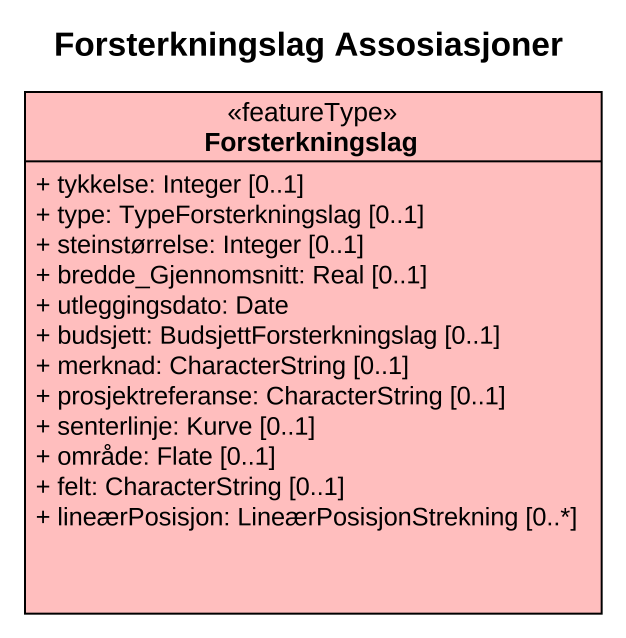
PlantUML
@startuml
title Forsterkningslag Assosiasjoner
hide circle
hide empty members
skinparam classAttributeIconSize 0
class Forsterkningslag <<featureType>> #FFBEBE {
  + tykkelse: Integer [0..1]
  + type: TypeForsterkningslag [0..1]
  + steinstørrelse: Integer [0..1]
  + bredde_Gjennomsnitt: Real [0..1]
  + utleggingsdato: Date
  + budsjett: BudsjettForsterkningslag [0..1]
  + merknad: CharacterString [0..1]
  + prosjektreferanse: CharacterString [0..1]
  + senterlinje: Kurve [0..1]
  + område: Flate [0..1]
  + felt: CharacterString [0..1]
  + lineærPosisjon: LineærPosisjonStrekning [0..*]
}
@enduml
